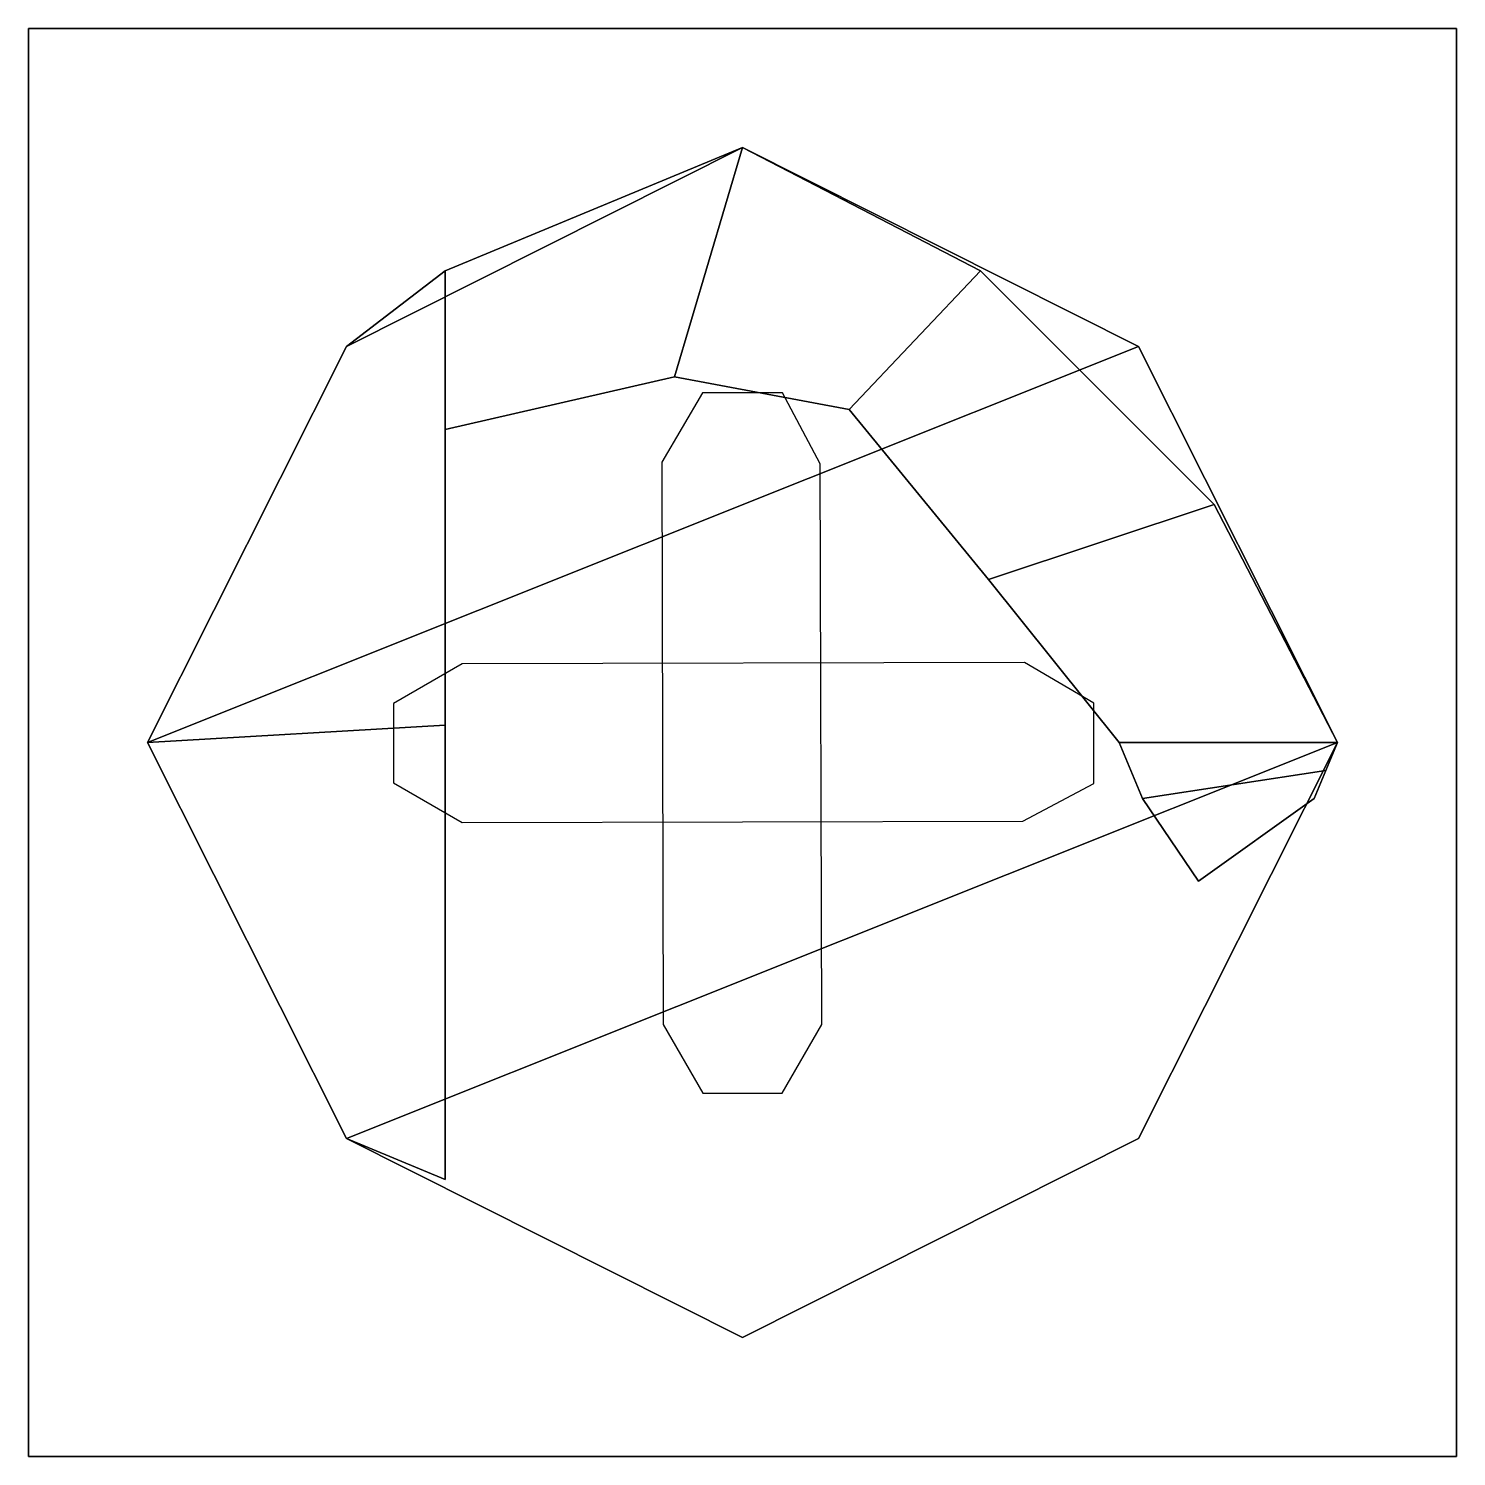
# Model space of a CAD drawing. Extents: x -9 to 9, y -9 to 9.
import ezdxf

# ---------------------------------------------------------------- set-up
doc = ezdxf.new("R2010")
doc.units = 0
for name, color, linetype in [('ACESSORIO', 254, 'CONTINUOUS'), ('ACESSORIO_DET', 28, 'CONTINUOUS'), ('CONTORNO', 1, 'CONTINUOUS')]:
    doc.layers.add(name, color=color, linetype=linetype)

msp = doc.modelspace()

# ---------------------------------------------------------------- linework, layer by layer
at = {"layer": 'ACESSORIO', "linetype": 'BYBLOCK'}
for points in [[(-9, 9, -0.05), (-9, 9, 0.05), (-9, -9, 0.05), (-9, -9, -0.05)], [(9, 9, 0.05), (9, 9, -0.05), (-9, 9, -0.05), (-9, 9, 0.05)], [(9, -9, 0.05), (-9, -9, 0.05), (-9, 9, 0.05), (9, 9, 0.05)], [(9, 9, -0.05), (-9, 9, -0.05), (-9, -9, -0.05), (9, -9, -0.05)], [(9, -9, -0.05), (9, -9, 0.05), (9, 9, 0.05), (9, 9, -0.05)], [(-7.5, 0, 5.5), (-4.993, 4.993, 5.5), (0, 7.5, 5.5), (4.993, 4.993, 5.5)], [(-7.5, 0, -0.5), (4.993, 4.993, -0.5), (0, 7.5, -0.5), (-4.993, 4.993, -0.5)], [(0, 7.5, -0.5), (0, 7.5, 5.5), (-4.993, 4.993, 5.5), (-4.993, 4.993, -0.5)], [(-3.75, 5.946, 10), (0, 7.5, 10), (0, 7.5, 11.5), (-3.75, 5.946, 11.5)], [(-3.75, 3.946, 11.5), (-3.75, 5.946, 11.5), (0, 7.5, 11.5), (-0.859, 4.611, 11.5)], [(-3.75, 3.946, 10), (-0.859, 4.611, 10), (0, 7.5, 10), (-3.75, 5.946, 10)], [(-0.859, 4.611, 11.5), (0, 7.5, 11.5), (3, 5.946, 11.5), (1.345, 4.199, 11.5)], [(-0.859, 4.611, 10), (1.345, 4.199, 10), (3, 5.946, 10), (0, 7.5, 10)], [(4.993, 4.993, -0.5), (4.993, 4.993, 5.5), (0, 7.5, 5.5), (0, 7.5, -0.5)], [(3, 5.946, 10), (3, 5.946, 11.5), (0, 7.5, 11.5), (0, 7.5, 10)], [(-3.75, 5.946, 11.5), (-3.75, 0.219, 11.5), (-7.5, 0, 11.5), (-4.993, 4.993, 11.5)], [(-7.5, 0, 5.5), (-3.75, 0.219, 5.5), (-3.75, 5.946, 5.5), (-4.993, 4.993, 5.5)], [(-3.75, 5.946, 11.5), (-4.993, 4.993, 11.5), (-4.993, 4.993, 5.5), (-3.75, 5.946, 5.5)], [(-3.75, 3.946, 10), (-3.75, 5.946, 10), (-3.75, 5.946, 11.5), (-3.75, 3.946, 11.5)], [(-3.75, -5.507, 11.5), (-3.75, 5.946, 11.5), (-3.75, 5.946, 5.5), (-3.75, -5.507, 5.5)], [(1.345, 4.199, 11.5), (3, 5.946, 11.5), (5.946, 3, 11.5), (3.1, 2.054, 11.5)], [(1.345, 4.199, 10), (3.1, 2.054, 10), (5.946, 3, 10), (3, 5.946, 10)], [(5.946, 3, 11.5), (3, 5.946, 11.5), (3, 5.946, 10), (5.946, 3, 10)], [(-4.993, 4.993, 11.5), (-7.5, 0, 11.5), (-7.5, 0, 5.5), (-4.993, 4.993, 5.5)], [(-4.993, -4.993, 5.5), (-7.5, 0, 5.5), (4.993, 4.993, 5.5), (7.5, 0, 5.5)], [(-7.5, 0, -0.5), (-4.993, -4.993, -0.5), (7.5, 0, -0.5), (4.993, 4.993, -0.5)], [(-4.993, 4.993, -0.5), (-4.993, 4.993, 5.5), (-7.5, 0, 5.5), (-7.5, 0, -0.5)], [(7.5, 0, -0.5), (7.5, 0, 5.5), (4.993, 4.993, 5.5), (4.993, 4.993, -0.5)], [(-3.75, 3.946, 10), (-3.75, 3.946, 11.5), (-0.859, 4.611, 11.5), (-0.859, 4.611, 10)], [(-0.859, 4.611, 10), (-0.859, 4.611, 11.5), (1.345, 4.199, 11.5), (1.345, 4.199, 10)], [(1.345, 4.199, 10), (1.345, 4.199, 11.5), (3.1, 2.054, 11.5), (3.1, 2.054, 10)], [(3.1, 2.054, 11.5), (5.946, 3, 11.5), (7.5, 0, 11.5), (4.75, 0, 11.5)], [(3.1, 2.054, 10), (4.75, 0, 10), (7.5, 0, 10), (5.946, 3, 10)], [(7.5, 0, 11.5), (5.946, 3, 11.5), (5.946, 3, 10), (7.5, 0, 10)], [(3.1, 2.054, 11.5), (4.75, 0, 11.5), (4.75, 0, 10), (3.1, 2.054, 10)], [(-7.5, 0, 11.5), (-3.75, 0.219, 11.5), (-3.75, -5.507, 11.5), (-4.993, -4.993, 11.5)], [(-7.5, 0, 5.5), (-4.993, -4.993, 5.5), (-3.75, -5.507, 5.5), (-3.75, 0.219, 5.5)], [(-7.5, 0, -0.5), (-7.5, 0, 5.5), (-4.993, -4.993, 5.5), (-4.993, -4.993, -0.5)], [(-7.5, 0, 11.5), (-4.993, -4.993, 11.5), (-4.993, -4.993, 5.5), (-7.5, 0, 5.5)], [(-4.993, -4.993, 5.5), (7.5, 0, 5.5), (4.993, -4.993, 5.5), (0, -7.5, 5.5)], [(-4.993, -4.993, -0.5), (0, -7.5, -0.5), (4.993, -4.993, -0.5), (7.5, 0, -0.5)], [(4.75, 0, 11.5), (7.5, 0, 11.5), (7.354, -0.354, 11.5), (5.043, -0.707, 11.5)], [(4.75, 0, 10), (5.043, -0.707, 10), (7.354, -0.354, 10), (7.5, 0, 10)], [(4.75, 0, 11.5), (5.043, -0.707, 11.5), (5.043, -0.707, 10), (4.75, 0, 10)], [(4.993, -4.993, -0.5), (4.993, -4.993, 5.5), (7.5, 0, 5.5), (7.5, 0, -0.5)], [(7.207, -0.707, 10), (7.207, -0.707, 11.5), (7.5, 0, 11.5), (7.5, 0, 10)], [(5.043, -0.707, 11.5), (7.354, -0.354, 11.5), (7.207, -0.707, 11.5), (5.75, -1.75, 11.5)], [(5.043, -0.707, 10), (5.75, -1.75, 10), (7.207, -0.707, 10), (7.354, -0.354, 10)], [(5.043, -0.707, 11.5), (5.75, -1.75, 11.5), (5.75, -1.75, 10), (5.043, -0.707, 10)], [(5.75, -1.75, 11.5), (7.207, -0.707, 11.5), (7.207, -0.707, 10), (5.75, -1.75, 10)], [(-4.993, -4.993, -0.5), (-4.993, -4.993, 5.5), (0, -7.5, 5.5), (0, -7.5, -0.5)], [(-4.993, -4.993, 5.5), (-4.993, -4.993, 11.5), (-3.75, -5.507, 11.5), (-3.75, -5.507, 5.5)], [(0, -7.5, -0.5), (0, -7.5, 5.5), (4.993, -4.993, 5.5), (4.993, -4.993, -0.5)], [(-9, -9, -0.05), (-9, -9, 0.05), (9, -9, 0.05), (9, -9, -0.05)]]:
    msp.add_3dface(points, dxfattribs=at)
at = {"layer": 'ACESSORIO'}
for points, invisible_edges in [([(-3.75, 5.946, 10), (-3.75, 3.946, 10), (-0.859, 4.611, 10), (0, 7.5, 10)], 4), ([(-0.859, 4.611, 10), (0, 7.5, 10), (3, 5.946, 10), (1.345, 4.199, 10)], 5), ([(4.993, -4.993, -0.5), (-7.5, 0, -0.5), (-4.993, -4.993, -0.5), (0, -7.5, -0.5)], 1)]:
    msp.add_3dface(points, dxfattribs=dict(at, invisible_edges=invisible_edges))
at = {"layer": 'ACESSORIO_DET'}
for points, invisible_edges in [([(-1, -3.555, -0.5), (-0.5, -4.421, -0.5), (-0.506, 4.407, -0.5), (-1.018, 3.534, -0.5)], 2), ([(-0.5, -4.421, -0.5), (0.5, -4.421, -0.5), (0.506, 4.407, -0.5), (-0.506, 4.407, -0.5)], 10), ([(0.5, -4.421, -0.5), (1, -3.555, -0.5), (0.981, 3.513, -0.5), (0.506, 4.407, -0.5)], 8), ([(-3.534, 0.99, -0.5), (-4.4, 0.49, -0.5), (4.427, 0.495, -0.5), (3.554, 1.007, -0.5)], 2), ([(-4.4, 0.49, -0.5), (-4.4, -0.51, -0.5), (4.427, -0.516, -0.5), (4.427, 0.495, -0.5)], 10), ([(-4.4, -0.51, -0.5), (-3.534, -1.01, -0.5), (3.534, -0.992, -0.5), (4.427, -0.516, -0.5)], 8)]:
    msp.add_3dface(points, dxfattribs=dict(at, invisible_edges=invisible_edges))
at = {"layer": 'CONTORNO', "linetype": 'BYBLOCK'}
msp.add_lwpolyline([(-9, 9), (9, 9), (9, -9), (-9, -9), (-9, 9)], dxfattribs=at)

doc.saveas('drawing.dxf')
